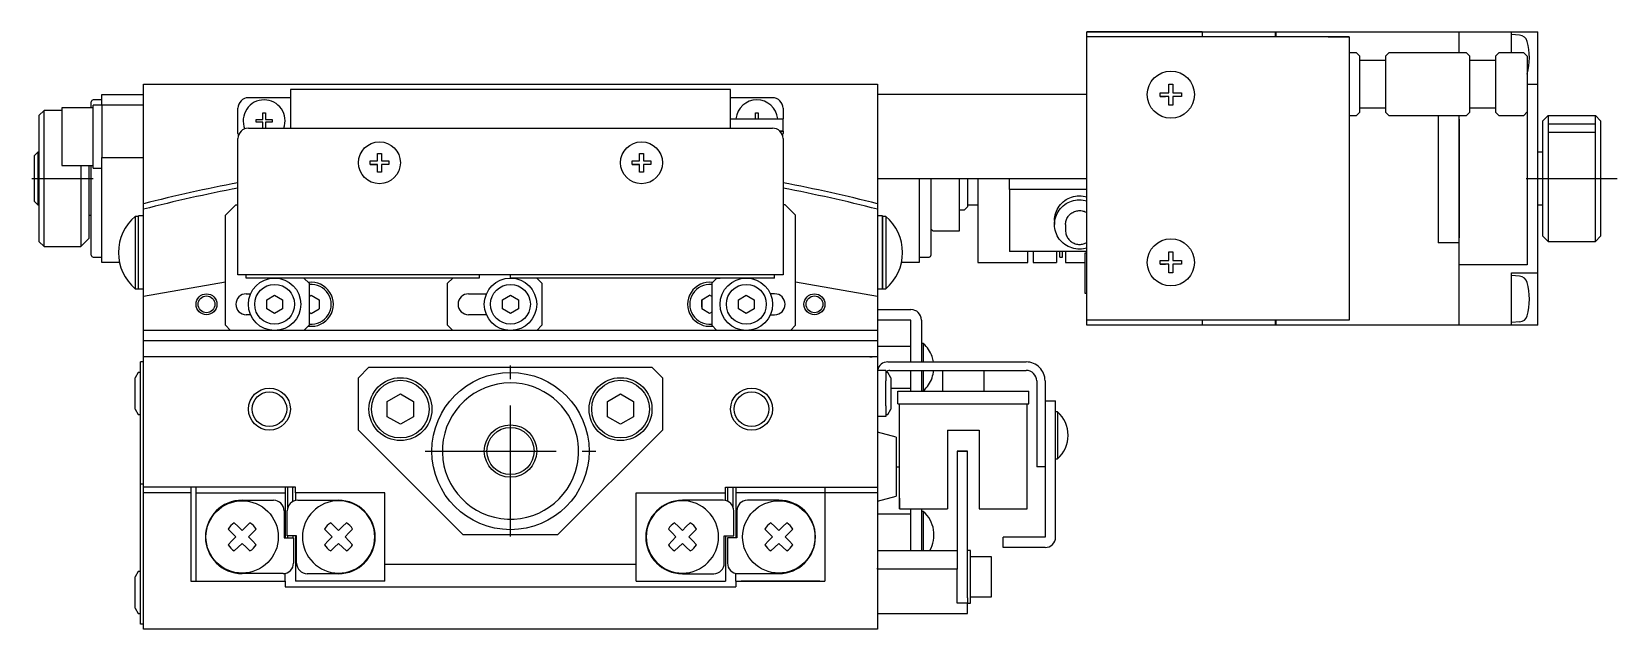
# Model space of a CAD drawing. Extents: x -4 to 428, y 25 to 494.
# Drawn here: x 116.3 to 267.5, y 437.1 to 494.1 of the extents above; entities that cross this region are included whole.
import ezdxf

# ---------------------------------------------------------------- set-up
doc = ezdxf.new("R2010")
doc.units = 0
doc.header["$LTSCALE"] = 10
doc.linetypes.add('CENTER', pattern=[2, 1.25, -0.25, 0.25, -0.25])
doc.layers.get('0').update_dxf_attribs({"linetype": 'CONTINUOUS'})
doc.layers.add('10', color=7, linetype='CONTINUOUS')

msp = doc.modelspace()

# ---------------------------------------------------------------- linework, layer by layer
at = {"color": 7, "linetype": 'CONTINUOUS'}
for p, q in [((216.93116, 494.148868), (259.93116, 494.148868)), ((216.93116, 466.148868), (216.93116, 494.148868)), ((227.93116, 494.148868), (216.93116, 494.148868)), ((241.93116, 493.648868), (216.93116, 493.648868)), ((217.43116, 493.648868), (216.93116, 493.648868)), ((217.43116, 493.648868), (216.93116, 493.648868)), ((227.93116, 493.648868), (217.43116, 493.648868)), ((223.43116, 494.148868), (221.43116, 494.148868)), ((225.43116, 494.148868), (221.43116, 494.148868)), ((225.43116, 494.148868), (223.43116, 494.148868)), ((227.93116, 494.148868), (227.93116, 493.648868)), ((228.43116, 493.648868), (227.93116, 493.648868)), ((239.93116, 493.648868), (228.43116, 493.648868)), ((234.92116, 493.648868), (234.92116, 494.148868)), ((234.93116, 494.148868), (234.93116, 493.648868)), ((239.93116, 493.648868), (241.93116, 493.648868)), ((241.93116, 493.648868), (241.93116, 492.648868)), ((252.42116, 492.148868), (252.42116, 494.148868)), ((257.43116, 492.148868), (257.43116, 494.148868)), ((258.19861, 493.831725), (257.43116, 493.898868)), ((259.93116, 466.148868), (259.93116, 494.148868)), ((241.93116, 492.648868), (241.93116, 467.648868)), ((242.63116, 492.148868), (241.93116, 492.148868)), ((242.93116, 491.848868), (242.63116, 492.148868)), ((242.93116, 491.848868), (242.93116, 486.448868)), ((245.73116, 492.148868), (245.43116, 491.848868)), ((245.43116, 486.448868), (245.43116, 491.848868)), ((253.13116, 492.148868), (245.73116, 492.148868)), ((253.43116, 491.848868), (253.13116, 492.148868)), ((253.43116, 491.848868), (253.43116, 486.448868)), ((256.23116, 492.148868), (255.93116, 491.848868)), ((255.93116, 486.448868), (255.93116, 491.848868)), ((258.589853, 492.148868), (256.23116, 492.148868)), ((258.93116, 491.802167), (258.589853, 492.148868)), ((258.93116, 491.802167), (258.93116, 471.898868)), ((245.43116, 491.398868), (242.93116, 491.398868)), ((255.93116, 491.398868), (253.43116, 491.398868)), ((126.93116, 489.148868), (196.93116, 489.148868)), ((126.93116, 463.148868), (126.93116, 489.148868)), ((182.93116, 488.648868), (140.93116, 488.648868)), ((140.93116, 488.648868), (140.93116, 484.948868)), ((182.93116, 484.948868), (182.93116, 488.648868)), ((196.93116, 489.148868), (196.93116, 463.148868)), ((224.75116, 489.160386), (225.11116, 489.160386)), ((224.75116, 488.328868), (224.75116, 489.160386)), ((225.11116, 489.160386), (225.11116, 488.328868)), ((258.93116, 489.148868), (259.93116, 489.148868)), ((121.93116, 486.898868), (121.93116, 487.448868)), ((122.93116, 487.648868), (122.13116, 487.648868)), ((122.13116, 481.148868), (122.13116, 487.148868)), ((122.93116, 487.148868), (122.13116, 487.148868)), ((122.93116, 487.148868), (122.93116, 488.148868)), ((122.93116, 488.148868), (126.93116, 488.148868)), ((126.93116, 487.148868), (122.93116, 487.148868)), ((122.93116, 487.148868), (122.93116, 482.148868)), ((140.93116, 487.848868), (136.93116, 487.848868)), ((186.93116, 487.848868), (182.93116, 487.848868)), ((216.93116, 488.148868), (196.93116, 488.148868)), ((223.919642, 488.328868), (224.75116, 488.328868)), ((223.919642, 487.968868), (223.919642, 488.328868)), ((224.75116, 487.968868), (223.919642, 487.968868)), ((223.919642, 487.968868), (224.416439, 487.968868)), ((224.75116, 487.137349), (224.75116, 487.968868)), ((225.11116, 487.137349), (224.75116, 487.137349)), ((225.11116, 488.328868), (225.942679, 488.328868)), ((225.11116, 487.968868), (225.11116, 487.137349)), ((225.942679, 487.968868), (225.11116, 487.968868)), ((225.942679, 487.968868), (225.445881, 487.968868)), ((225.942679, 488.328868), (225.942679, 487.968868)), ((117.43116, 486.648868), (116.93116, 486.148868)), ((116.93116, 486.148868), (116.93116, 474.148868)), ((117.43116, 473.648868), (117.43116, 486.648868)), ((119.13116, 486.648868), (117.43116, 486.648868)), ((119.13116, 486.898868), (119.13116, 481.398868)), ((122.13116, 486.898868), (119.13116, 486.898868)), ((135.93116, 484.448868), (135.93116, 486.848868)), ((137.68116, 485.773868), (138.30616, 485.773868)), ((137.68116, 485.523868), (137.68116, 485.773868)), ((138.30616, 486.398868), (138.55616, 486.398868)), ((138.30616, 485.773868), (138.30616, 486.398868)), ((138.55616, 486.398868), (138.55616, 485.773868)), ((138.55616, 485.773868), (139.18116, 485.773868)), ((139.18116, 485.773868), (139.18116, 485.523868)), ((182.93116, 485.848868), (187.93116, 485.848868)), ((185.30616, 486.398868), (185.55616, 486.398868)), ((185.30616, 485.848868), (185.30616, 486.398868)), ((185.55616, 486.398868), (185.55616, 485.848868)), ((187.93116, 486.848868), (187.93116, 485.848868)), ((187.93116, 484.648868), (187.93116, 485.848868)), ((241.93116, 486.148868), (242.63116, 486.148868)), ((242.63116, 486.148868), (242.93116, 486.448868)), ((242.93116, 486.898868), (245.43116, 486.898868)), ((245.43116, 486.448868), (245.73116, 486.148868)), ((245.73116, 486.148868), (253.13116, 486.148868)), ((250.43116, 486.148868), (250.43116, 485.801868)), ((250.43116, 485.801868), (250.43116, 474.495868)), ((252.42116, 485.801868), (252.42116, 486.148868)), ((252.42116, 474.495868), (252.42116, 485.801868)), ((252.42116, 485.801868), (252.42116, 474.495868)), ((252.43116, 485.801868), (252.42116, 485.801868)), ((253.13116, 486.148868), (253.43116, 486.448868)), ((253.43116, 486.898868), (255.93116, 486.898868)), ((255.93116, 486.448868), (256.23116, 486.148868)), ((256.23116, 486.148868), (258.589853, 486.148868)), ((258.589853, 486.148868), (258.93116, 486.495568)), ((260.93116, 486.148868), (260.43116, 485.648868)), ((260.43116, 474.648868), (260.43116, 485.648868)), ((260.93116, 486.148868), (265.43116, 486.148868)), ((265.93116, 485.648868), (265.43116, 486.148868)), ((265.93116, 485.648868), (265.93116, 480.148868)), ((136.93116, 484.948868), (186.93116, 484.948868)), ((138.30616, 485.523868), (137.68116, 485.523868)), ((138.30616, 484.948868), (138.30616, 485.523868)), ((138.55616, 485.523868), (138.55616, 484.948868)), ((139.18116, 485.523868), (138.55616, 485.523868)), ((187.645303, 484.648868), (187.93116, 484.648868)), ((187.93116, 484.648868), (187.645303, 484.648868)), ((187.93116, 484.648868), (187.93116, 484.448868)), ((116.83116, 482.648868), (116.58116, 482.398868)), ((116.83116, 482.648868), (116.83116, 477.648868)), ((116.931141, 482.648868), (116.83116, 482.648868)), ((135.93116, 471.948868), (135.93116, 483.948868)), ((187.93116, 483.948868), (187.93116, 471.948868)), ((260.43116, 482.648868), (259.93116, 482.648868)), ((116.58116, 482.398868), (116.53116, 482.348868)), ((116.53116, 477.948868), (116.53116, 482.348868)), ((119.13116, 481.398868), (122.13116, 481.398868)), ((120.93116, 481.398868), (120.93116, 473.648868)), ((121.73116, 474.448868), (121.73116, 481.398868)), ((121.93116, 472.848868), (121.93116, 481.398868)), ((122.13116, 481.148868), (122.93116, 481.148868)), ((122.93116, 472.148868), (122.93116, 482.148868)), ((122.93116, 482.148868), (126.93116, 482.148868)), ((148.544799, 481.828868), (149.25116, 481.828868)), ((148.544799, 481.468868), (148.544799, 481.828868)), ((149.25116, 481.468868), (148.544799, 481.468868)), ((148.544799, 481.468868), (149.25116, 481.468868)), ((149.25116, 482.535229), (149.61116, 482.535229)), ((149.25116, 481.828868), (149.25116, 482.535229)), ((149.25116, 480.762506), (149.25116, 481.468868)), ((149.61116, 482.535229), (149.61116, 481.828868)), ((149.61116, 481.828868), (150.317522, 481.828868)), ((149.61116, 481.468868), (149.61116, 480.762506)), ((150.317522, 481.468868), (149.61116, 481.468868)), ((150.317522, 481.468868), (149.61116, 481.468868)), ((150.317522, 481.828868), (150.317522, 481.468868)), ((173.544799, 481.468868), (173.544799, 481.828868)), ((173.544799, 481.828868), (174.25116, 481.828868)), ((174.25116, 481.468868), (173.544799, 481.468868)), ((173.544799, 481.468868), (174.25116, 481.468868)), ((174.25116, 482.535229), (174.61116, 482.535229)), ((174.25116, 481.828868), (174.25116, 482.535229)), ((174.25116, 480.762506), (174.25116, 481.468868)), ((174.61116, 482.535229), (174.61116, 481.828868)), ((174.61116, 481.828868), (175.317522, 481.828868)), ((174.61116, 481.468868), (174.61116, 480.762506)), ((175.317522, 481.468868), (174.61116, 481.468868)), ((175.317522, 481.468868), (174.61116, 481.468868)), ((175.317522, 481.828868), (175.317522, 481.468868)), ((149.61116, 480.762506), (149.25116, 480.762506)), ((174.61116, 480.762506), (174.25116, 480.762506)), ((196.93116, 480.148868), (216.93116, 480.148868)), ((200.93116, 480.148868), (200.93116, 472.148868)), ((202.03116, 480.148868), (202.03116, 472.798868)), ((204.78116, 475.148868), (204.78116, 480.148868)), ((205.53116, 480.148868), (205.53116, 477.448868)), ((206.53116, 480.148868), (206.53116, 472.148868)), ((209.531159, 479.08676), (209.531159, 480.148868)), ((265.93116, 480.148868), (265.93116, 474.648868)), ((209.531159, 479.08676), (209.531159, 473.196997)), ((216.93116, 479.08676), (209.531159, 479.08676)), ((214.657323, 477.920505), (214.802874, 478.035173)), ((214.802874, 478.035173), (214.957061, 478.138392)), ((214.957061, 478.138392), (215.118953, 478.229539)), ((215.118953, 478.229539), (215.287571, 478.308061)), ((215.287571, 478.308061), (215.461894, 478.373485)), ((215.461894, 478.373485), (215.640869, 478.425414)), ((215.461894, 477.991867), (215.640869, 478.043796)), ((215.640869, 478.425414), (215.823414, 478.463535)), ((215.640869, 478.043796), (215.823414, 478.081917)), ((215.823414, 478.463535), (216.008424, 478.487616)), ((215.823414, 478.081917), (216.008424, 478.105998)), ((216.008424, 478.487616), (216.194781, 478.497513)), ((216.008424, 478.105998), (216.194781, 478.115895)), ((216.194781, 478.497513), (216.381358, 478.493166)), ((216.194781, 478.115895), (216.381358, 478.111548)), ((216.381358, 478.493166), (216.567026, 478.4746)), ((216.381358, 478.111548), (216.567026, 478.092982)), ((216.567026, 478.4746), (216.750664, 478.441929)), ((216.567026, 478.092982), (216.750664, 478.060311)), ((216.750664, 478.441929), (216.93116, 478.395349)), ((216.750664, 478.060311), (216.93116, 478.013731)), ((116.53116, 477.948868), (116.58116, 477.898868)), ((116.58116, 477.898868), (116.83116, 477.648868)), ((116.83116, 477.648868), (116.931141, 477.648868)), ((121.73116, 476.648868), (121.93116, 476.648868)), ((126.13116, 476.535405), (126.13116, 469.635405)), ((126.43116, 476.535405), (126.13116, 476.535405)), ((126.43116, 476.535405), (126.43116, 476.585405)), ((126.43116, 469.585405), (126.43116, 476.585405)), ((126.93116, 476.585405), (126.43116, 476.585405)), ((135.73116, 477.648868), (134.73116, 476.648868)), ((134.73116, 466.148868), (134.73116, 476.648868)), ((135.73116, 477.648868), (135.93116, 477.648868)), ((188.13116, 477.648868), (187.93116, 477.648868)), ((188.13116, 477.648868), (189.13116, 476.648868)), ((189.13116, 466.148868), (189.13116, 476.648868)), ((197.43116, 476.585405), (196.93116, 476.585405)), ((197.43116, 469.585405), (197.43116, 476.585405)), ((197.43116, 476.535405), (197.43116, 473.084978)), ((197.73116, 476.535405), (197.43116, 476.535405)), ((197.73116, 476.535405), (197.73116, 469.635405)), ((204.78118, 477.148868), (205.23116, 477.148868)), ((205.23116, 477.148868), (205.53116, 477.448868)), ((205.53116, 477.648868), (206.53116, 477.648868)), ((213.838416, 476.324941), (213.860141, 476.506896)), ((213.860141, 476.506896), (213.896204, 476.686644)), ((213.896204, 476.686644), (213.946386, 476.863097)), ((213.946386, 476.863097), (214.010384, 477.03519)), ((213.946386, 476.481479), (214.010384, 476.653572)), ((214.010384, 477.03519), (214.087811, 477.20188)), ((214.010384, 476.653572), (214.087811, 476.820262)), ((214.087811, 477.20188), (214.178199, 477.362161)), ((214.087811, 476.820262), (214.178199, 476.980543)), ((214.178199, 477.362161), (214.281001, 477.515063)), ((214.178199, 476.980543), (214.281001, 477.133445)), ((214.281001, 477.515063), (214.395595, 477.659661)), ((214.281001, 477.133445), (214.395595, 477.278043)), ((214.395595, 477.659661), (214.52129, 477.795082)), ((214.395595, 477.278043), (214.52129, 477.413464)), ((214.52129, 477.795082), (214.657323, 477.920505)), ((214.52129, 477.413464), (214.657323, 477.538887)), ((214.657323, 477.538887), (214.802874, 477.653555)), ((214.802874, 477.653555), (214.957061, 477.756774)), ((214.957061, 477.756774), (215.118953, 477.847921)), ((215.065673, 476.429024), (215.120434, 476.513489)), ((215.118953, 477.847921), (215.287571, 477.926443)), ((215.120434, 476.513489), (215.181534, 476.593654)), ((215.181534, 476.593654), (215.248626, 476.669063)), ((215.248626, 476.669063), (215.321325, 476.739284)), ((215.287571, 477.926443), (215.461894, 477.991867)), ((215.321325, 476.739284), (215.399218, 476.803917)), ((215.399218, 476.803917), (215.481859, 476.862593)), ((215.481859, 476.862593), (215.568778, 476.914978)), ((215.568778, 476.914978), (215.659477, 476.960771)), ((215.659477, 476.960771), (215.753439, 476.999712)), ((215.753439, 476.999712), (215.850128, 477.031578)), ((215.850128, 477.031578), (215.948992, 477.056188)), ((215.948992, 477.056188), (216.049466, 477.0734)), ((216.049466, 477.0734), (216.150978, 477.083118)), ((216.150978, 477.083118), (216.252947, 477.085285)), ((216.252947, 477.085285), (216.354792, 477.079889)), ((216.354792, 477.079889), (216.455931, 477.06696)), ((216.455931, 477.06696), (216.555787, 477.046573)), ((216.555787, 477.046573), (216.65379, 477.018844)), ((216.65379, 477.018844), (216.749381, 476.983931)), ((216.749381, 476.983931), (216.842014, 476.942034)), ((216.842014, 476.942034), (216.93116, 476.893391)), ((259.93116, 477.648868), (260.43116, 477.648868)), ((202.03116, 475.348868), (202.23116, 475.148868)), ((202.23116, 475.148868), (202.53116, 475.148868)), ((202.53116, 475.148868), (204.78116, 475.148868)), ((213.831159, 476.141879), (213.838416, 476.324941)), ((213.831159, 476.141879), (213.831159, 475.760261)), ((213.831159, 475.760261), (213.838416, 475.943323)), ((213.838558, 475.575419), (213.831159, 475.760261)), ((213.838416, 475.943323), (213.860141, 476.125278)), ((213.860707, 475.391716), (213.838558, 475.575419)), ((213.860141, 476.125278), (213.896204, 476.305026)), ((213.897471, 475.210286), (213.860707, 475.391716)), ((213.896204, 476.305026), (213.946386, 476.481479)), ((213.948624, 475.032246), (213.897471, 475.210286)), ((214.013848, 474.858695), (213.948624, 475.032246)), ((214.881159, 475.760261), (214.885012, 475.860308)), ((214.881159, 475.760261), (214.881159, 475.187834)), ((214.881159, 475.187834), (214.885321, 475.08386)), ((214.885012, 475.860308), (214.896548, 475.959785)), ((214.885321, 475.08386), (214.89778, 474.980527)), ((214.896548, 475.959785), (214.915703, 476.058123)), ((214.89778, 474.980527), (214.91846, 474.878473)), ((214.915703, 476.058123), (214.942365, 476.15476)), ((214.942365, 476.15476), (214.976384, 476.249146)), ((214.976384, 476.249146), (215.017565, 476.340742)), ((215.017565, 476.340742), (215.065673, 476.429024)), ((116.93116, 474.148868), (117.43116, 473.648868)), ((117.43116, 473.648868), (120.93116, 473.648868)), ((120.93116, 473.648868), (121.73116, 474.448868)), ((214.092744, 474.690702), (214.013848, 474.858695)), ((214.184823, 474.529304), (214.092744, 474.690702)), ((214.289518, 474.375494), (214.184823, 474.529304)), ((214.406185, 474.230223), (214.289518, 474.375494)), ((214.534103, 474.094384), (214.406185, 474.230223)), ((214.672484, 473.968816), (214.534103, 474.094384)), ((214.820475, 473.854293), (214.672484, 473.968816)), ((214.977163, 473.751521), (214.820475, 473.854293)), ((214.91846, 474.878473), (214.947233, 474.778325)), ((214.947233, 474.778325), (214.983922, 474.680703)), ((215.141582, 473.661134), (214.977163, 473.751521)), ((214.983922, 474.680703), (215.0283, 474.586207)), ((215.0283, 474.586207), (215.080095, 474.49542)), ((215.080095, 474.49542), (215.138986, 474.408903)), ((215.138986, 474.408903), (215.204611, 474.327187)), ((215.312719, 473.583688), (215.141582, 473.661134)), ((215.204611, 474.327187), (215.276565, 474.250778)), ((215.276565, 474.250778), (215.354404, 474.180146)), ((215.489518, 473.519662), (215.312719, 473.583688)), ((215.354404, 474.180146), (215.437649, 474.115727)), ((215.437649, 474.115727), (215.525786, 474.057918)), ((215.67089, 473.469449), (215.489518, 473.519662)), ((215.525786, 474.057918), (215.618272, 474.007075)), ((215.618272, 474.007075), (215.714537, 473.963512)), ((215.855717, 473.433361), (215.67089, 473.469449)), ((215.714537, 473.963512), (215.813986, 473.927497)), ((215.813986, 473.927497), (215.916008, 473.899252)), ((215.916008, 473.899252), (216.019973, 473.878952)), ((216.019973, 473.878952), (216.125239, 473.866722)), ((216.125239, 473.866722), (216.231159, 473.862637)), ((216.231159, 473.862637), (216.323077, 473.865712)), ((216.323077, 473.865712), (216.414568, 473.874924)), ((216.414568, 473.874924), (216.505207, 473.890229)), ((216.505207, 473.890229), (216.594575, 473.911556)), ((216.75954, 473.46216), (216.585027, 473.430105)), ((216.594575, 473.911556), (216.682256, 473.938808)), ((216.682256, 473.938808), (216.767844, 473.971856)), ((216.93116, 473.50679), (216.75954, 473.46216)), ((216.767844, 473.971856), (216.85094, 474.010547)), ((216.85094, 474.010547), (216.93116, 474.054703)), ((250.43116, 474.495868), (250.43116, 473.995868)), ((252.42116, 473.995868), (250.43116, 473.995868)), ((252.42116, 473.995868), (252.42116, 474.495868)), ((252.43116, 474.495868), (252.42116, 474.495868)), ((252.42116, 467.303635), (252.42116, 473.995868)), ((260.43116, 474.648868), (260.93116, 474.148868)), ((260.93116, 474.148868), (265.43116, 474.148868)), ((265.43116, 474.148868), (265.93116, 474.648868)), ((122.13116, 472.648868), (122.93116, 472.648868)), ((124.62926, 472.148868), (122.93116, 472.148868)), ((135.93116, 470.948868), (135.93116, 471.948868)), ((187.93116, 471.948868), (187.93116, 470.948868)), ((197.43116, 473.084978), (197.43116, 469.635405)), ((200.93116, 472.148868), (199.233061, 472.148868)), ((200.93116, 472.648868), (201.88116, 472.648868)), ((206.53116, 472.148868), (211.28116, 472.148868)), ((216.93116, 473.196997), (209.531159, 473.196997)), ((211.28116, 472.148868), (211.28116, 473.196997)), ((211.78116, 473.196997), (211.78116, 472.148868)), ((211.78116, 472.148868), (214.03116, 472.148868)), ((214.03116, 473.196997), (214.03116, 472.148868)), ((214.33116, 472.648868), (214.33116, 473.196997)), ((214.33116, 472.648868), (214.58116, 472.648868)), ((214.58116, 472.648868), (214.58116, 473.196997)), ((214.88116, 473.196997), (214.88116, 472.148868)), ((214.88116, 472.148868), (216.731159, 472.148868)), ((216.042857, 473.411618), (215.855717, 473.433361)), ((216.231159, 473.404355), (216.042857, 473.411618)), ((216.408579, 473.410802), (216.231159, 473.404355)), ((216.585027, 473.430105), (216.408579, 473.410802)), ((216.731159, 473.024547), (216.731159, 469.224547)), ((216.93116, 473.024547), (216.731159, 473.024547)), ((223.919642, 472.328868), (224.75116, 472.328868)), ((223.919642, 471.968868), (223.919642, 472.328868)), ((224.75116, 471.968868), (223.919642, 471.968868)), ((223.919642, 471.968868), (224.416439, 471.968868)), ((224.75116, 473.160386), (225.11116, 473.160386)), ((224.75116, 472.328868), (224.75116, 473.160386)), ((224.75116, 471.137349), (224.75116, 471.968868)), ((225.11116, 473.160386), (225.11116, 472.328868)), ((225.11116, 472.328868), (225.942679, 472.328868)), ((225.11116, 471.968868), (225.11116, 471.137349)), ((225.942679, 471.968868), (225.11116, 471.968868)), ((225.942679, 471.968868), (225.445881, 471.968868)), ((225.942679, 472.328868), (225.942679, 471.968868)), ((187.93116, 470.948868), (135.93116, 470.948868)), ((136.73116, 470.648868), (136.73116, 470.948868)), ((158.93116, 470.648868), (136.73116, 470.648868)), ((142.73116, 470.148868), (142.23116, 470.648868)), ((156.43116, 470.648868), (155.93116, 470.148868)), ((158.93116, 470.948868), (158.93116, 470.648868)), ((161.93116, 470.648868), (161.93116, 470.948868)), ((187.13116, 470.648868), (161.93116, 470.648868)), ((164.93116, 470.148868), (164.43116, 470.648868)), ((181.13116, 470.148868), (181.63116, 470.648868)), ((181.13116, 470.148868), (181.63116, 470.648868)), ((181.63116, 470.648868), (181.923855, 470.648868)), ((187.13116, 470.648868), (187.13116, 470.948868)), ((225.11116, 471.137349), (224.75116, 471.137349)), ((258.93116, 471.898868), (252.43116, 471.898868)), ((257.43116, 471.148868), (259.93116, 471.148868)), ((257.43116, 466.148868), (257.43116, 471.148868)), ((258.19861, 470.831725), (257.43116, 470.898868)), ((126.13116, 469.635405), (126.43116, 469.635405)), ((126.43116, 469.585405), (126.43116, 469.635405)), ((126.93116, 469.585405), (126.43116, 469.585405)), ((134.73116, 470.260948), (126.93116, 468.885598)), ((136.73116, 469.148868), (137.139872, 469.148868)), ((138.68116, 468.58188), (139.43116, 469.014893)), ((139.43116, 469.014893), (140.18116, 468.58188)), ((142.73116, 470.148868), (142.73116, 466.148868)), ((142.73116, 468.899423), (142.93116, 469.014893)), ((142.93116, 469.014893), (143.68116, 468.58188)), ((155.93116, 466.148868), (155.93116, 470.148868)), ((157.93116, 469.148868), (159.639872, 469.148868)), ((161.18116, 468.58188), (161.93116, 469.014893)), ((161.93116, 469.014893), (162.68116, 468.58188)), ((164.93116, 470.148868), (164.93116, 466.148868)), ((180.18116, 468.58188), (180.93116, 469.014893)), ((181.13116, 468.899423), (180.93116, 469.014893)), ((181.13116, 470.148868), (181.13116, 466.148868)), ((183.68116, 468.58188), (184.43116, 469.014893)), ((184.43116, 469.014893), (185.18116, 468.58188)), ((187.13116, 469.148868), (186.722448, 469.148868)), ((196.93116, 468.885598), (189.13116, 470.260948)), ((197.43116, 469.585405), (196.93116, 469.585405)), ((197.43116, 469.635405), (197.73116, 469.635405)), ((216.731159, 469.224547), (216.93116, 469.224547)), ((138.68116, 467.715855), (138.68116, 468.58188)), ((139.43116, 467.282842), (138.68116, 467.715855)), ((140.18116, 467.715855), (139.43116, 467.282842)), ((140.18116, 468.58188), (140.18116, 467.715855)), ((142.93116, 467.282842), (143.68116, 467.715855)), ((143.68116, 468.58188), (143.68116, 467.715855)), ((161.18116, 467.715855), (161.18116, 468.58188)), ((161.93116, 467.282842), (161.18116, 467.715855)), ((162.68116, 467.715855), (161.93116, 467.282842)), ((162.68116, 468.58188), (162.68116, 467.715855)), ((180.18116, 467.876126), (180.18116, 468.58188)), ((180.18116, 468.58188), (180.18116, 467.715855)), ((180.93116, 467.282842), (180.18116, 467.715855)), ((183.68116, 467.715855), (183.68116, 468.58188)), ((184.43116, 467.282842), (183.68116, 467.715855)), ((185.18116, 467.715855), (184.43116, 467.282842)), ((185.18116, 468.58188), (185.18116, 467.715855)), ((196.93116, 467.648868), (200.13116, 467.648868)), ((241.93116, 467.648868), (241.93116, 466.648868)), ((134.73116, 466.148868), (135.23116, 465.648868)), ((137.139872, 467.148868), (136.73116, 467.148868)), ((142.23116, 465.648868), (142.73116, 466.148868)), ((142.73116, 467.398312), (142.93116, 467.282842)), ((155.93116, 466.148868), (156.43116, 465.648868)), ((159.639872, 467.148868), (157.93116, 467.148868)), ((164.43116, 465.648868), (164.93116, 466.148868)), ((181.13116, 467.398312), (180.93116, 467.282842)), ((181.63116, 465.648868), (181.13116, 466.148868)), ((181.63116, 465.648868), (181.13116, 466.148868)), ((186.722448, 467.148868), (187.13116, 467.148868)), ((189.13116, 466.148868), (188.63116, 465.648868)), ((200.13116, 466.648868), (196.93116, 466.648868)), ((200.13116, 462.648868), (200.13116, 466.648868)), ((201.13116, 466.648868), (201.13116, 462.648868)), ((241.93116, 466.648868), (216.93116, 466.648868)), ((259.93116, 466.148868), (216.93116, 466.148868)), ((227.93116, 466.648868), (227.93116, 466.148868)), ((234.92116, 466.148868), (234.92116, 466.648868)), ((234.93116, 466.648868), (234.93116, 466.148868)), ((252.42116, 466.148868), (252.42116, 467.303635)), ((258.213149, 466.467283), (257.43116, 466.398868)), ((196.93116, 465.648868), (126.93116, 465.648868)), ((196.93116, 464.648868), (126.93116, 464.648868)), ((201.315474, 464.398868), (201.13116, 464.398868)), ((201.315474, 464.398868), (201.315474, 462.648868)), ((196.93116, 463.148868), (126.93116, 463.148868)), ((126.93116, 437.148868), (126.93116, 463.148868)), ((196.224054, 463.148868), (196.43116, 463.148868)), ((196.93116, 464.148868), (200.13116, 464.148868)), ((196.93116, 463.148868), (196.93116, 450.851876)), ((202.149748, 463.160386), (202.154634, 463.16277)), ((126.419836, 461.648868), (126.13116, 461.148868)), ((126.63116, 461.648868), (126.419836, 461.648868)), ((126.93116, 462.648868), (126.63116, 462.648868)), ((126.63116, 437.648868), (126.63116, 462.648868)), ((148.43116, 462.148868), (147.43116, 461.148868)), ((148.43116, 462.148868), (175.43116, 462.148868)), ((176.43116, 461.148868), (175.43116, 462.148868)), ((196.93116, 462.148868), (197.065136, 462.148868)), ((196.951364, 461.848868), (196.93116, 461.648868)), ((197.73116, 461.848868), (196.951364, 461.848868)), ((197.73116, 461.848868), (197.73116, 460.848868)), ((197.942486, 461.648868), (197.73116, 461.648868)), ((197.93116, 462.648868), (211.13116, 462.648868)), ((198.23116, 461.148868), (197.942486, 461.648868)), ((198.13116, 461.848868), (211.13116, 461.848868)), ((200.13116, 459.848868), (200.13116, 461.848868)), ((201.13116, 461.848868), (201.13116, 459.848868)), ((201.315474, 461.848868), (201.315474, 459.898868)), ((203.13116, 461.848868), (203.13116, 459.848868)), ((207.13116, 459.848868), (207.13116, 461.848868)), ((126.13116, 458.148868), (126.13116, 461.148868)), ((147.43116, 456.148868), (147.43116, 461.148868)), ((176.43116, 461.148868), (176.43116, 456.148868)), ((197.73116, 458.448868), (197.73116, 460.848868)), ((198.23116, 461.148868), (198.23116, 458.148868)), ((198.23116, 460.148868), (200.13116, 460.148868)), ((198.88116, 458.648868), (198.88116, 459.848868)), ((198.88116, 459.848868), (211.38116, 459.848868)), ((201.13116, 459.898868), (201.315474, 459.898868)), ((202.154634, 461.134966), (202.149748, 461.13735)), ((211.38116, 458.648868), (211.38116, 459.848868)), ((212.13116, 460.848868), (212.13116, 452.648868)), ((212.93116, 460.848868), (212.93116, 445.948868)), ((150.18116, 458.870556), (151.43116, 459.592244)), ((150.18116, 457.42718), (150.18116, 458.870556)), ((151.43116, 459.592244), (152.68116, 458.870556)), ((152.68116, 458.870556), (152.68116, 457.42718)), ((171.18116, 458.870556), (172.43116, 459.592244)), ((171.18116, 457.42718), (171.18116, 458.870556)), ((172.43116, 459.592244), (173.68116, 458.870556)), ((173.68116, 458.870556), (173.68116, 457.42718)), ((197.73116, 458.448868), (197.73116, 457.448868)), ((198.88116, 458.648868), (211.38116, 458.648868)), ((199.03116, 448.648868), (199.03116, 458.648868)), ((199.03116, 449.648868), (199.03116, 458.648868)), ((211.23116, 448.648868), (211.23116, 458.648868)), ((212.93116, 458.948868), (213.93116, 458.948868)), ((213.93116, 445.948868), (213.93116, 458.948868)), ((126.13116, 458.148868), (126.419836, 457.648868)), ((126.419836, 457.648868), (126.63116, 457.648868)), ((151.43116, 456.705492), (150.18116, 457.42718)), ((152.68116, 457.42718), (151.43116, 456.705492)), ((172.43116, 456.705492), (171.18116, 457.42718)), ((173.68116, 457.42718), (172.43116, 456.705492)), ((197.73116, 457.448868), (196.93116, 457.448868)), ((197.73116, 457.648868), (197.942486, 457.648868)), ((197.942486, 457.648868), (198.23116, 458.148868)), ((214.115474, 457.898868), (213.93116, 457.898868)), ((214.115474, 457.898868), (214.115474, 455.648868)), ((147.43116, 456.148868), (157.43116, 446.148868)), ((166.43116, 446.148868), (176.43116, 456.148868)), ((198.73116, 455.45938), (196.93116, 455.941688)), ((198.73116, 455.45938), (198.73116, 449.838356)), ((203.63116, 456.148868), (203.63116, 448.648868)), ((203.63116, 456.148868), (206.63116, 456.148868)), ((206.63116, 456.148868), (206.63116, 448.648868)), ((206.63116, 456.148868), (206.63116, 452.148868)), ((214.115474, 455.648868), (214.115474, 453.398868)), ((214.949748, 456.660388), (214.954634, 456.66277)), ((214.949748, 456.660388), (214.954634, 456.66277)), ((204.53116, 454.148868), (205.53116, 454.148868)), ((205.53116, 454.148868), (204.53116, 454.148868)), ((204.53116, 454.148868), (204.53116, 444.172786)), ((205.53116, 440.148868), (205.53116, 454.148868)), ((214.954634, 454.634966), (214.949748, 454.63735)), ((198.73116, 452.648868), (199.03116, 452.648868)), ((212.93116, 452.648868), (212.13116, 452.648868)), ((213.93116, 453.398868), (214.115474, 453.398868)), ((126.63116, 451.023798), (126.93116, 451.023798)), ((196.93116, 450.851876), (196.93116, 450.32762)), ((141.43116, 450.69338), (126.93116, 450.69338)), ((131.43116, 450.168362), (126.93116, 450.168362)), ((131.43116, 450.69338), (131.43116, 450.168362)), ((131.43116, 450.168362), (131.43116, 447.848868)), ((131.93116, 449.803136), (131.93116, 450.69338)), ((131.93116, 450.16836), (140.43116, 450.16836)), ((131.93116, 441.73341), (131.93116, 449.803136)), ((136.33116, 449.45941), (139.33116, 449.45941)), ((140.43116, 450.69338), (140.43116, 445.85941)), ((140.68116, 448.763118), (140.68116, 450.69338)), ((141.18116, 449.343896), (141.18116, 450.69338)), ((141.18116, 450.69338), (141.18116, 450.656338)), ((141.18116, 450.54311), (141.18116, 450.69338)), ((141.18116, 450.656338), (141.18116, 450.69338)), ((141.18116, 449.343896), (141.18116, 450.54311)), ((141.43116, 450.168362), (141.43116, 450.69338)), ((141.93116, 450.168362), (141.43116, 450.168362)), ((141.43116, 450.168362), (141.43116, 449.803136)), ((141.43116, 449.803136), (141.43116, 449.430664)), ((141.63116, 449.450868), (145.53116, 449.450868)), ((149.43116, 450.168362), (141.93116, 450.168362)), ((149.43116, 450.16836), (141.93116, 450.16836)), ((149.93116, 450.168362), (149.43116, 450.168362)), ((149.93116, 441.733408), (149.93116, 450.168362)), ((173.93116, 450.168362), (174.431162, 450.168362)), ((173.93116, 441.733408), (173.93116, 450.168362)), ((174.431162, 450.168362), (181.931162, 450.168362)), ((174.431162, 450.16836), (181.931162, 450.16836)), ((182.231162, 449.450868), (178.331162, 449.450868)), ((181.931162, 450.168362), (182.43116, 450.168362)), ((182.43116, 450.69338), (196.93116, 450.69338)), ((182.43116, 449.430664), (182.43116, 450.69338)), ((182.681162, 450.69338), (182.681162, 450.656262)), ((182.681162, 450.54311), (182.681162, 450.69338)), ((182.681162, 449.343896), (182.681162, 450.69338)), ((182.681162, 450.656262), (182.681162, 450.69338)), ((183.181162, 448.763118), (183.181162, 450.69338)), ((183.43116, 450.69338), (183.43116, 445.85941)), ((191.93116, 450.16836), (183.43116, 450.16836)), ((187.531162, 449.45941), (184.531162, 449.45941)), ((191.93116, 450.69338), (191.93116, 450.168362)), ((191.93116, 450.168362), (191.93116, 441.73341)), ((196.93116, 450.168362), (191.93116, 450.168362)), ((196.93116, 450.32762), (196.93116, 442.973762)), ((196.93116, 449.356048), (198.73116, 449.838356)), ((199.03116, 449.648868), (199.03116, 448.648868)), ((206.63116, 449.648868), (206.63116, 448.648868)), ((131.43116, 447.848868), (131.43116, 441.73341)), ((140.33116, 448.45941), (140.33116, 445.85941)), ((140.33116, 448.45941), (140.33116, 445.85941)), ((140.43116, 447.830358), (140.43116, 448.52347)), ((140.63116, 446.050868), (140.63116, 448.450868)), ((183.231162, 446.050868), (183.231162, 448.450868)), ((183.531162, 448.45941), (183.531162, 445.85941)), ((183.531162, 448.45941), (183.531162, 445.85941)), ((196.93116, 448.148868), (200.13116, 448.148868)), ((199.03116, 448.648868), (203.63116, 448.648868)), ((200.13116, 444.648868), (200.13116, 448.648868)), ((201.13116, 448.648868), (201.13116, 444.648868)), ((201.315474, 448.398868), (201.13116, 448.398868)), ((201.315474, 448.398868), (201.315474, 444.648868)), ((206.63116, 448.648868), (211.23116, 448.648868)), ((134.995189, 446.707786), (135.347888, 446.335615)), ((135.347888, 446.335615), (135.715406, 445.959409)), ((135.954954, 446.942682), (135.582783, 447.295381)), ((136.33116, 446.575164), (135.954954, 446.942682)), ((136.707364, 446.942682), (136.331158, 446.575164)), ((137.079535, 447.295381), (136.707364, 446.942682)), ((136.946915, 445.959409), (137.314433, 446.335615)), ((137.314433, 446.335615), (137.667131, 446.707786)), ((144.195189, 446.707786), (144.547888, 446.335615)), ((144.547888, 446.335615), (144.915406, 445.959409)), ((145.154954, 446.942682), (144.782783, 447.295381)), ((145.53116, 446.575164), (145.154954, 446.942682)), ((145.907364, 446.942682), (145.531158, 446.575164)), ((146.279535, 447.295381), (145.907364, 446.942682)), ((146.146915, 445.959409), (146.514433, 446.335615)), ((146.514433, 446.335615), (146.867131, 446.707786)), ((176.995191, 446.707786), (177.34789, 446.335615)), ((177.34789, 446.335615), (177.715408, 445.959409)), ((177.954956, 446.942682), (177.582785, 447.295381)), ((178.331162, 446.575164), (177.954956, 446.942682)), ((178.707368, 446.942682), (178.331162, 446.575164)), ((179.079539, 447.295381), (178.707368, 446.942682)), ((178.946917, 445.959409), (179.314435, 446.335615)), ((179.314435, 446.335615), (179.667133, 446.707786)), ((186.195191, 446.707786), (186.54789, 446.335615)), ((186.54789, 446.335615), (186.915408, 445.959409)), ((187.154956, 446.942682), (186.782785, 447.295381)), ((187.531162, 446.575164), (187.154956, 446.942682)), ((187.907368, 446.942682), (187.531162, 446.575164)), ((188.279539, 447.295381), (187.907368, 446.942682)), ((188.146917, 445.959409), (188.514435, 446.335615)), ((188.514435, 446.335615), (188.867133, 446.707786)), ((135.347888, 445.583204), (134.995189, 445.211033)), ((135.715406, 445.95941), (135.347888, 445.583204)), ((135.582783, 444.623439), (135.954954, 444.976137)), ((135.954954, 444.976137), (136.33116, 445.343655)), ((136.331158, 445.343655), (136.707364, 444.976137)), ((136.707364, 444.976137), (137.079535, 444.623439)), ((137.314433, 445.583204), (136.946915, 445.95941)), ((137.667131, 445.211033), (137.314433, 445.583204)), ((140.33116, 445.85941), (141.23116, 445.85941)), ((141.53116, 446.050868), (140.63116, 446.050868)), ((140.68116, 445.85941), (140.68116, 446.050868)), ((141.18116, 446.050868), (141.18116, 445.85941)), ((141.23116, 445.85941), (141.23116, 443.45941)), ((141.23116, 445.85941), (141.23116, 443.45941)), ((141.43116, 446.050868), (141.43116, 441.733408)), ((141.53116, 443.450868), (141.53116, 446.050868)), ((144.547888, 445.583204), (144.195189, 445.211033)), ((144.915406, 445.95941), (144.547888, 445.583204)), ((144.782783, 444.623439), (145.154954, 444.976137)), ((145.154954, 444.976137), (145.53116, 445.343655)), ((145.531158, 445.343655), (145.907364, 444.976137)), ((145.907364, 444.976137), (146.279535, 444.623439)), ((146.514433, 445.583204), (146.146915, 445.95941)), ((146.867131, 445.211033), (146.514433, 445.583204)), ((166.43116, 446.148868), (157.43116, 446.148868)), ((177.34789, 445.583204), (176.995191, 445.211033)), ((177.715408, 445.95941), (177.34789, 445.583204)), ((177.582785, 444.623439), (177.954956, 444.976137)), ((177.954956, 444.976137), (178.331162, 445.343655)), ((178.331162, 445.343655), (178.707368, 444.976137)), ((178.707368, 444.976137), (179.079539, 444.623439)), ((179.314435, 445.583204), (178.946917, 445.95941)), ((179.667133, 445.211033), (179.314435, 445.583204)), ((182.331162, 446.050868), (183.231162, 446.050868)), ((182.331162, 443.450868), (182.331162, 446.050868)), ((182.43116, 446.050868), (182.43116, 444.417046)), ((183.531162, 445.85941), (182.631162, 445.85941)), ((182.631162, 445.85941), (182.631162, 443.45941)), ((182.631162, 445.85941), (182.631162, 443.45941)), ((186.54789, 445.583204), (186.195191, 445.211033)), ((186.915408, 445.95941), (186.54789, 445.583204)), ((186.782785, 444.623439), (187.154956, 444.976137)), ((187.154956, 444.976137), (187.531162, 445.343655)), ((187.531162, 445.343655), (187.907368, 444.976137)), ((187.907368, 444.976137), (188.279539, 444.623439)), ((188.514435, 445.583204), (188.146917, 445.95941)), ((188.867133, 445.211033), (188.514435, 445.583204)), ((208.93116, 444.948868), (208.93116, 445.948868)), ((212.93116, 445.948868), (208.93116, 445.948868)), ((212.93116, 444.948868), (208.93116, 444.948868)), ((149.93116, 443.348868), (173.93116, 443.348868)), ((182.431162, 444.417046), (182.431162, 441.733408)), ((196.93116, 444.648868), (204.53116, 444.648868)), ((204.53116, 444.172786), (204.53116, 442.885598)), ((205.83116, 444.648868), (205.53116, 444.648868)), ((205.83116, 439.648868), (205.83116, 444.648868)), ((207.83116, 444.048868), (205.83116, 444.048868)), ((207.83116, 440.248868), (207.83116, 444.048868)), ((126.419836, 442.648868), (126.13116, 442.148868)), ((126.13116, 439.148868), (126.13116, 442.148868)), ((126.63116, 442.648868), (126.419836, 442.648868)), ((131.43116, 441.73341), (132.431158, 441.73341)), ((132.431158, 441.73341), (139.93116, 441.73341)), ((132.43116, 441.733408), (139.93116, 441.733408)), ((140.23116, 442.45941), (136.33116, 442.45941)), ((139.93116, 441.73341), (140.43116, 441.73341)), ((140.43116, 442.479614), (140.43116, 442.434354)), ((140.43116, 442.434354), (140.43116, 442.479614)), ((140.43116, 441.73341), (140.43116, 442.395504)), ((140.43116, 441.73341), (140.43116, 441.203852)), ((149.93116, 441.733408), (141.43116, 441.733408)), ((145.53116, 442.450868), (142.53116, 442.450868)), ((173.93116, 441.733408), (182.431162, 441.733408)), ((178.331162, 442.450868), (181.331162, 442.450868)), ((183.43116, 442.434354), (183.43116, 442.479614)), ((183.43116, 441.73341), (183.43116, 442.395504)), ((183.43116, 441.73341), (183.43116, 441.203852)), ((183.43116, 441.73341), (183.931162, 441.73341)), ((183.431162, 442.479614), (183.431162, 442.434354)), ((183.631162, 442.45941), (187.531162, 442.45941)), ((183.931162, 441.73341), (191.431162, 441.73341)), ((191.431162, 441.733408), (183.931162, 441.733408)), ((191.431162, 441.73341), (191.93116, 441.73341)), ((196.93116, 442.885598), (196.93116, 442.973762)), ((196.93116, 442.885598), (196.93116, 438.648868)), ((204.53116, 442.885598), (196.93116, 442.885598)), ((204.53116, 439.648868), (204.53116, 442.885598)), ((140.43116, 441.203852), (183.43116, 441.203852)), ((205.83116, 440.248868), (207.83116, 440.248868)), ((126.13116, 439.148868), (126.419836, 438.648868)), ((205.53116, 439.648868), (204.53116, 439.648868)), ((205.53116, 440.148868), (205.53116, 439.648868)), ((205.53116, 438.648868), (205.53116, 439.648868)), ((205.53116, 439.648868), (205.83116, 439.648868)), ((126.419836, 438.648868), (126.63116, 438.648868)), ((126.93116, 437.648868), (126.63116, 437.648868)), ((196.93116, 438.648868), (196.93116, 437.148868)), ((196.93116, 438.648868), (205.53116, 438.648868)), ((196.93116, 437.148868), (126.93116, 437.148868)), ((196.43116, 437.148868), (196.224054, 437.148868))]:
    msp.add_line(p, q, dxfattribs=at)
at = {"color": 4, "linetype": 'CONTINUOUS'}
for p, q in [((260.93116, 486.152522), (260.93116, 474.152522)), ((265.43116, 474.152522), (265.43116, 486.152522)), ((260.93116, 485.352522), (265.43116, 485.352522)), ((260.93116, 484.552522), (265.43116, 484.552522))]:
    msp.add_line(p, q, dxfattribs=at)
at = {"color": 4, "linetype": 'CENTER'}
msp.add_line((258.84116, 480.152522), (267.52116, 480.152522), dxfattribs=at)
at = {"color": 7, "linetype": 'CONTINUOUS'}
for centre, radius in [((224.93116, 488.148868), 2.25), ((149.43116, 481.648868), 2), ((174.43116, 481.648868), 2), ((224.93116, 472.148868), 2.25), ((139.43116, 468.148868), 2.5), ((161.93116, 468.148868), 2.5), ((184.43116, 468.148868), 2.5), ((132.93116, 468.148868), 0.8), ((139.43116, 468.148868), 1.9), ((161.93116, 468.148868), 1.9), ((184.43116, 468.148868), 1.9), ((190.93116, 468.148868), 0.8), ((161.93116, 454.148868), 7.5), ((151.43116, 458.148868), 3), ((151.43116, 458.148868), 2.75), ((172.43116, 458.148868), 3), ((172.43116, 458.148868), 2.75), ((138.93116, 458.148868), 1.65), ((184.93116, 458.148868), 1.65), ((161.93116, 454.148868), 2.5), ((161.93116, 454.148868), 2.25), ((136.33116, 445.95941), 3.45), ((187.531162, 445.95941), 3.45)]:
    msp.add_circle(centre, radius, dxfattribs=at)
at = {"color": 4, "linetype": 'CONTINUOUS'}
for centre, radius in [((132.93116, 468.148868), 1), ((190.93116, 468.148868), 1), ((138.93116, 458.148868), 2), ((184.93116, 458.148868), 2)]:
    msp.add_circle(centre, radius, dxfattribs=at)
at = {"color": 7, "linetype": 'CONTINUOUS'}
for centre, radius, start, end in [((258.127056, 493.013864), 0.820985, 15.281572, 85), ((253.13116, 491.648868), 6, 345.164888, 15.281572), ((122.13116, 487.448868), 0.2, 90, 180), ((136.93116, 486.848868), 1, 90, 180), ((138.43116, 485.648868), 2, 90, 202.420707), ((138.43116, 485.648868), 2, 339.512685, 90), ((185.43116, 485.648868), 2, 90, 174.26083), ((185.43116, 485.648868), 2, 5.73917, 90), ((186.93116, 486.848868), 1, 0, 90), ((136.93116, 483.948868), 1, 90, 180), ((136.93116, 484.448868), 1, 180, 194.477513), ((186.93116, 483.948868), 1, 0, 90), ((186.93116, 484.448868), 1, 345.522486, 0), ((161.93116, 341.148868), 141, 100.625988, 104.372617), ((161.93116, 341.148868), 141, 75.627383, 79.374012), ((161.93116, 341.148868), 140.5, 100.664245, 104.424872), ((161.93116, 341.148868), 140.5, 75.575128, 79.335755), ((129.050692, 473.085405), 4.519531, 130.239266, 229.760734), ((194.811629, 473.085405), 4.519531, 310.239266, 49.760734), ((122.13116, 472.848868), 0.2, 180, 270), ((201.88116, 472.798868), 0.15, 270, 0), ((258.127056, 470.013864), 0.820985, 15.281572, 85), ((136.73116, 468.148868), 1, 90, 270), ((142.93116, 468.148868), 2.1, 262.307428, 97.692572), ((142.93116, 468.148868), 1.9, 263.957672, 96.042328), ((157.93116, 468.148868), 1, 90, 270), ((180.93116, 468.148868), 2.1, 82.307428, 277.692572), ((180.93116, 468.148868), 1.9, 83.957669, 276.042328), ((187.13116, 468.148868), 1, 270, 90), ((253.13116, 468.648868), 6, 344.557284, 15.281572), ((200.13116, 466.648868), 1, 0, 90), ((258.143425, 467.264239), 0.8, 275, 344.557284), ((199.33116, 462.148868), 3, 19.753086, 48.590378), ((199.33116, 462.148868), 2.994596, 9.611548, 19.741766), ((197.93116, 461.648868), 1, 90, 168.463041), ((198.13116, 461.448868), 0.4, 90, 150), ((199.33116, 462.148868), 2.994596, 340.258234, 354.250436), ((211.131161, 460.848869), 1.799999, 359.9999572, 90.0000428), ((211.131161, 460.848869), 0.999999, 359.9999572, 90.0000428), ((161.93116, 454.148868), 6.5, 90, 347.995446), ((161.93116, 454.148868), 6.5, 12.002563, 90), ((199.33116, 462.148868), 3, 311.409622, 340.246914), ((212.13116, 455.648868), 3, 311.409635, 48.590378), ((161.93116, 454.148868), 6.5, 347.995446, 12.002563), ((136.33116, 445.95941), 3.5, 90, 270), ((139.33116, 448.45941), 1, 0, 90), ((141.63116, 448.450868), 1, 90, 180), ((145.53116, 445.95941), 3.45, 90, 270), ((145.53116, 445.950868), 3.5, 270, 90), ((145.53116, 445.95941), 3.45, 270, 90), ((178.331162, 445.950868), 3.5, 90, 270), ((178.331162, 445.95941), 3.45, 90, 270), ((178.331162, 445.95941), 3.45, 270, 90), ((182.231162, 448.450868), 1, 0, 90), ((184.531162, 448.45941), 1, 90, 180), ((187.531162, 445.95941), 3.5, 270, 90), ((199.33116, 446.148868), 3, 330, 48.590378), ((136.33116, 445.95941), 1.531302, 119.25645, 150.74355), ((136.33116, 445.95941), 1.531302, 29.25645, 60.74355), ((145.53116, 445.95941), 1.531302, 119.25645, 150.74355), ((145.53116, 445.95941), 1.531302, 29.25645, 60.74355), ((178.331162, 445.95941), 1.531302, 119.25645, 150.74355), ((178.331162, 445.95941), 1.531302, 29.25645, 60.74355), ((187.531162, 445.95941), 1.531302, 119.25645, 150.74355), ((187.531162, 445.95941), 1.531302, 29.25645, 60.74355), ((136.33116, 445.95941), 1.531302, 209.25645, 240.74355), ((136.33116, 445.95941), 1.531302, 299.25645, 330.74355), ((145.53116, 445.95941), 1.531302, 209.25645, 240.74355), ((145.53116, 445.95941), 1.531302, 299.25645, 330.74355), ((178.331162, 445.95941), 1.531302, 209.25645, 240.74355), ((178.331162, 445.95941), 1.531302, 299.25645, 330.74355), ((187.531162, 445.95941), 1.531302, 209.25645, 240.74355), ((187.531162, 445.95941), 1.531302, 299.25645, 330.74355), ((212.93116, 445.948868), 1, 270, 0), ((140.23116, 443.45941), 1, 270, 0), ((142.53116, 443.450868), 1, 180, 270), ((181.331162, 443.450868), 1, 270, 0), ((183.631162, 443.45941), 1, 180, 270)]:
    msp.add_arc(centre, radius, start, end, dxfattribs=at)
at = {"layer": '10', "color": 4, "linetype": 'CENTER'}
for p, q in [((116.25616, 480.148868), (122.10616, 480.148868)), ((161.93116, 445.998868), (161.93116, 462.298868)), ((153.78116, 454.148868), (170.08116, 454.148868))]:
    msp.add_line(p, q, dxfattribs=at)

doc.saveas('drawing.dxf')
